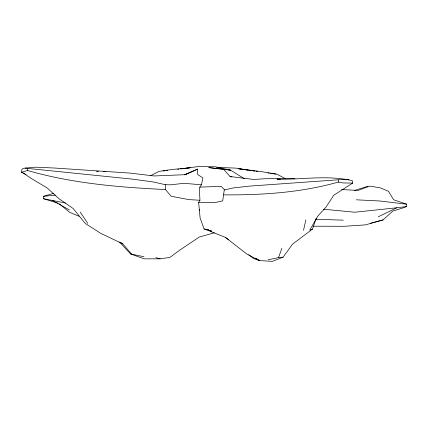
<?xml version="1.0" encoding="UTF-8"?>
<svg xmlns="http://www.w3.org/2000/svg" width="428" height="428" viewBox="0 0 428 428"><rect width="100%" height="100%" fill="white"/><g stroke="black" fill="none" stroke-linecap="round" stroke-linejoin="round"><path stroke-width="0.64" d="M184.532 174.886L197.618 169.087L197.747 174.592L202.867 177.877L201.502 184.789L199.785 187.122L199.544 192.263L199.946 200.256L198.64 202.556L200.117 218.061L204.097 228.996L211.881 230.954M370.605 223.234L383.06 219.912L392.786 211.079L405.075 207.27L406.488 206.547L406.6 204.188L393.642 199.758L388.517 191.305L380.332 187.865L369.808 186.105L358.022 190.455L341.549 189.508M21.4 172.302L27.601 170.505L27.745 168.423L25.204 168.086L22.625 168.653L21.748 169.937L21.4 172.302L26.172 174.624M198.64 202.556L214.594 202.658L222.694 200.876L224.261 189.962L224.213 189.422L221.153 186.367L199.785 187.122M303.505 230.334L305.86 219.853M248.807 254.762L253.456 258.523L259.47 260.582L272.369 261.364L283.079 257.18L292.586 244.104L312.44 229.157L316.222 218.269M268.147 259.775L278.532 257.624L281.854 248.336M280.361 179.204L277.05 179.198C302.056 179.739 327.789 174.843 352.399 180.718L352.693 183.088L333.781 195.227L325.943 207.206L317.999 215.889L309.722 230.114L312.44 229.157M150.437 175.774L159.109 171.35L172.334 169.456L190.353 167.776L180.835 168.878M378.197 216.846L396.82 207.778L406.488 206.547M197.618 169.087L185.41 174.667L154.214 175.967L129.802 173.073L54.854 168.054L35.738 167.177L25.204 168.086M185.672 174.308L188.684 172.987M191.097 171.928L192.905 171.13M58.128 203.193L43.399 198.699L43.389 196.334L53.875 193.279M354.357 190.514L367.962 186.223M214.417 232.789L199.218 237.075L179.68 250.193L169.863 257.426L160.206 258.828L144.183 258.844L130.594 253.965L119.562 242.05M352.693 183.088L343.128 182.949L338.329 182.066C301.178 192.627 262.096 195.173 223.625 194.852M224.261 189.962L233.586 187.876L250.236 186.057L342.946 179.46L348.981 179.707M383.06 219.912L365.432 224.877L344.369 226.284L312.921 226.203M206.724 230.184L208.42 229.932L211.576 231.858M180.884 168.846L197.784 166.636L215.327 166.76L230.51 170.141L244.49 178.77M163.052 170.965L165.037 170.735M166.358 170.579L167.68 170.424M177.609 169.258L178.931 169.103M396.82 207.778L354.828 212.234L323.482 209.222M43.389 196.334L55.351 195.109M278.532 257.624L283.079 257.18M96.969 171.387L98.301 171.414M96.669 171.387L97.98 171.414M103.228 171.532L105.855 171.585L103.539 171.526M343.245 220.147L315.345 219.248M27.745 168.423L132.75 179.172L153.294 181.97L165.294 184.677L170.36 184.837L183.938 183.318L201.502 184.789M199.946 200.256L188.834 199.603L171.141 196.265L165.459 189.534C119.134 187.336 72.321 183.425 27.601 170.505M294.913 178.781L286.279 178.481L264.638 178.754L253.788 179.471L230.045 176.523L223.566 169.221L208.736 167.616L230.51 170.141L223.566 169.221M216.638 167.359L235.914 168.124L251.53 170.531M356.364 199.806L380.144 201.016L406.6 204.188M130.594 253.965L143.969 256.736M247.78 170.098L238.797 168.825L260.829 171.542L277.012 174.196L285.155 178.556M249.064 170.274L250.99 170.547M252.916 170.82L254.2 171.002M256.126 171.275L257.41 171.457L256.088 171.237M267.933 172.96L269.249 173.153M270.571 173.34L275.851 174.1M252.836 170.735L254.788 171.034M43.399 198.699L65.554 202.99M204.097 228.996L206.949 229.526M230.045 176.523L231.965 176.941M155.942 257.667L160.206 258.828M209.741 231.125L225.337 237.342L228.563 239.68M79.121 216.274L69.641 212.304L59.241 203.787M131.503 254.018L122.793 243.864L100.837 233.378L85.322 223.518L73.118 208.484L58.946 198.694L47.278 188.036L31.185 178.423L22.069 172.227M207.976 229.718L208.42 229.932M259.122 260.058L259.47 260.582L246.897 254.072L225.337 237.342M52.157 200.277L69.427 209.95M255.644 258.186L259.47 260.582M121.295 242.746L122.793 243.864M80.202 212.069L87.777 223.373M199.239 209.436L199.667 210.688M165.294 184.677L165.459 189.534M338.259 179.974L338.329 182.066"/></g></svg>
